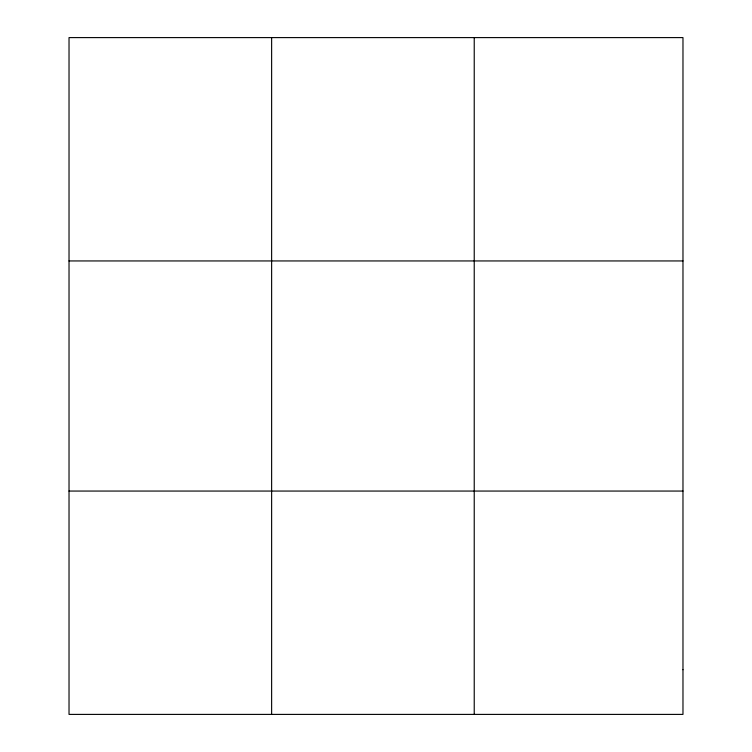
<?xml version="1.0" encoding="UTF-8"?>
<svg xmlns="http://www.w3.org/2000/svg" width="752" height="752" viewBox="0 0 752 752"><rect width="100%" height="100%" fill="white"/><g stroke="black" fill="none" stroke-linecap="round" stroke-linejoin="round"><path stroke-width="1.13" d="M271.632 714.4L271.632 37.6M474.23 714.4L474.23 37.6M69.024 260.944L682.976 260.944M69.024 491.056L682.976 491.056M682.976 669.731L682.976 714.4L69.024 714.4L69.024 37.6L682.976 37.6L682.976 669.731"/></g></svg>
